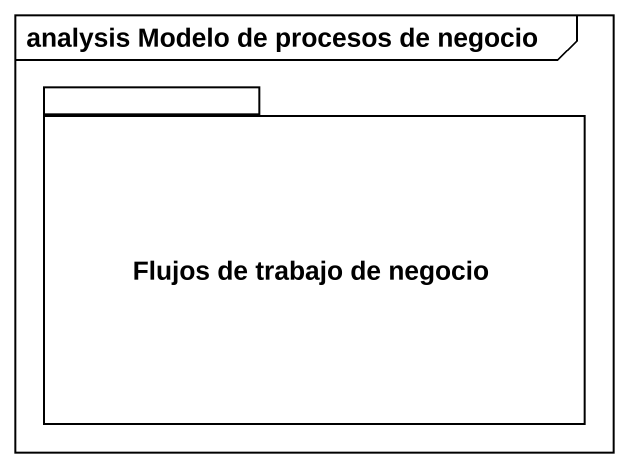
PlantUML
@startuml
mainframe analysis Modelo de procesos de negocio
package "Flujos de trabajo de negocio" as Flujos_de_trabajo_de_negocio {
}
@enduml
